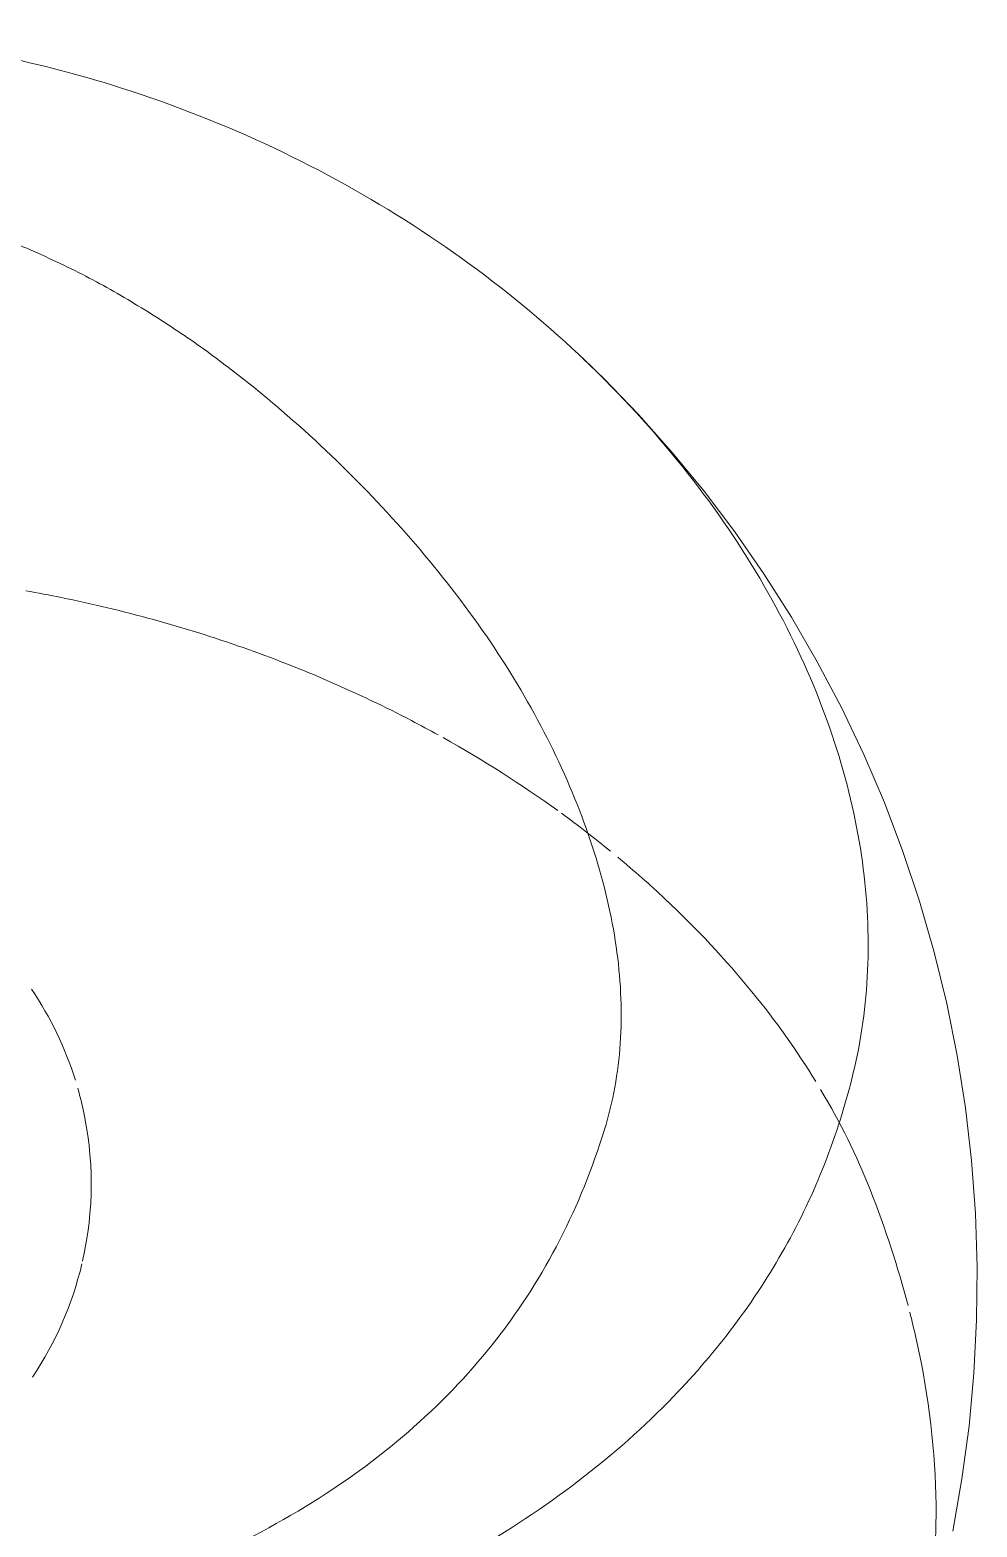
# Model space of a CAD drawing. Header units: millimetres. Extents: x -4000 to 187956, y -58990 to 162485.
# Drawn here: x 1017.4 to 1148.7, y 74101 to 74308.6 of the extents above; entities that cross this region are included whole.
import ezdxf

# ---------------------------------------------------------------- set-up
doc = ezdxf.new("R2010")
doc.units = ezdxf.units.MM
doc.layers.add('P-SANR-FIXT', color=6, linetype='Continuous', lineweight=9)

# ---------------------------------------------------------------- blocks, each defined once
blk = doc.blocks.new('C307 - C307-496757-FFS - TANG 1')
at = {"layer": 'P-SANR-FIXT', "color": 250, "flags": 128}
blk.add_lwpolyline([(-167.56, -101.87), (-168.83, -109.11), (-169.81, -116.41), (-170.49, -123.75), (-170.86, -131.12), (-170.92, -138.5), (-170.69, -145.88), (-170.14, -153.23), (-169.3, -160.55), (-168.15, -167.82), (-166.71, -175.02), (-164.97, -182.14), (-162.95, -189.17), (-160.65, -196.08), (-158.07, -202.87), (-155.23, -209.53), (-152.13, -216.04), (-148.78, -222.39), (-145.19, -228.58), (-141.37, -234.58), (-137.33, -240.4), (-133.08, -246.02), (-128.63, -251.43), (-123.99, -256.64), (-119.17, -261.63), (-116.28, -264.43)], dxfattribs=at)
at = {"layer": 'P-SANR-FIXT', "color": 254}
for start, end in [(146.2032, 166.6872), (167.1429, 192.8571), (192.8571, 196.0222), (197.3619, 214.0825)]:
    blk.add_arc((0, -150), 48.14, start, end, dxfattribs=at)
at = {"layer": 'P-SANR-FIXT', "color": 250}
for points, knots in [([(-153.77, -165.4), (-152.7, -161.05), (-150.07, -152.66), (-142.66, -137.08), (-127.96, -117.62), (-106.5, -101.36), (-83.64, -89.89), (-71.08, -85.09), (-64.5, -82.9)], [-1, -1, -1, -1, -0.892857, -0.785714, -0.571429, -0.285714, -0.142857, 0, 0, 0, 0]), ([(-42.56, -89.71), (-49.43, -91.87), (-62.35, -96.73), (-84.84, -108.52), (-106.16, -127.44), (-115.97, -146.85), (-119.28, -157.53)], [0, 0, 0, 0, 0.166667, 0.333333, 0.666667, 1, 1, 1, 1]), ([(-50.95, -302.34), (-58.32, -300.04), (-72.45, -294.62), (-98.49, -280.39), (-125.49, -257.6), (-147.02, -226.12), (-155.27, -199.55), (-156.2, -179.46), (-154.88, -170), (-153.77, -165.4)], [-1, -1, -1, -1, -0.9, -0.8, -0.6, -0.4, -0.2, -0.1, 0, 0, 0, 0]), ([(-96.2, -234.93), (-92.96, -238.94), (-85.96, -246.76), (-76, -256.16), (-68.31, -262.34), (-63.73, -265.76), (-60.17, -268.21), (-56.51, -270.58), (-52.74, -272.88), (-48.87, -275.07), (-44.89, -277.11), (-40.79, -279.02), (-36.58, -280.82), (-32.28, -282.46), (-27.89, -283.89), (-23.39, -285.11), (-17.27, -286.53), (-9.5, -287.76), (0.02, -288.2), (9.53, -287.75), (17.29, -286.53), (23.41, -285.11), (27.89, -283.88), (32.28, -282.46), (36.59, -280.82), (40.79, -279.02), (44.89, -277.11), (48.87, -275.07), (52.74, -272.88), (56.51, -270.58), (60.78, -267.81), (65.49, -264.51), (70.53, -260.57), (75.36, -256.56), (79.96, -252.4), (84.34, -248.13), (89.91, -242.37), (93.77, -237.94), (96.2, -234.93)], [0, 0, 0, 0, 0.076923, 0.153846, 0.192308, 0.211538, 0.230769, 0.25, 0.269231, 0.288462, 0.307692, 0.326923, 0.346154, 0.365385, 0.384615, 0.403846, 0.423077, 0.461538, 0.5, 0.538462, 0.576923, 0.596154, 0.615385, 0.634615, 0.653846, 0.673077, 0.692308, 0.711538, 0.730769, 0.75, 0.769231, 0.798077, 0.826923, 0.855769, 0.884615, 0.913462, 0.942308, 1, 1, 1, 1])]:
    blk.add_open_spline(points, degree=3, knots=knots, dxfattribs=at)
at = {"layer": 'P-SANR-FIXT', "color": 253}
for points, knots in [([(-161.6, -132.2), (-162.19, -129.88), (-164.47, -119.75), (-165.64, -106.86), (-164.97, -96.88), (-164.63, -94)], [-0.848685, -0.848685, -0.848685, -0.848685, -0.7857143, -0.5714286, -0.4819819, -0.4819819, -0.4819819, -0.4819819]), ([(-121.14, -195.28), (-123.39, -193.41), (-130.16, -187.42), (-139.8, -177.11), (-145.99, -168.41), (-148.57, -164.2)], [-0.3858562, -0.3858562, -0.3858562, -0.3858562, -0.3333333, -0.2222222, -0.1201593, -0.1201593, -0.1201593, -0.1201593]), ([(-39.1, -232.22), (-40.73, -231.93), (-46.67, -230.78), (-56.85, -228.36), (-73.39, -223.17), (-86.46, -217.51), (-95.01, -212.91), (-96.23, -212.24)], [-0.8872569, -0.8872569, -0.8872569, -0.8872569, -0.8611111, -0.7916667, -0.7222222, -0.5833333, -0.559915, -0.559915, -0.559915, -0.559915])]:
    blk.add_open_spline(points, degree=3, knots=knots, dxfattribs=at)
for points in [[(-156.09, -149.22), (-158.22, -143.78), (-159.98, -138.41), (-161.36, -133.13)], [(-149.24, -163.09), (-151.98, -158.5), (-154.26, -153.88), (-156.09, -149.22)], [(-121.47, -169.48), (-121.74, -173.58), (-121.58, -177.8), (-121.01, -182.1)], [(-113.3, -201.38), (-115.65, -199.67), (-117.93, -197.91), (-120.13, -196.11)], [(-96.91, -211.86), (-102.5, -208.74), (-107.81, -205.35), (-112.81, -201.74)]]:
    blk.add_open_spline(points, degree=3, dxfattribs=at)
at = {"layer": 'P-SANR-FIXT', "color": 250}
for points in [[(-119.28, -157.53), (-120.47, -161.4), (-121.19, -165.38), (-121.47, -169.48)], [(-121.01, -182.1), (-120.44, -186.39), (-118.49, -195.13), (-113.31, -208.48), (-105.99, -221.88), (-99.68, -230.6), (-96.2, -234.93)], [(0, -309.96), (-5.8, -309.96), (-17.31, -309.39), (-34.45, -306.83), (-45.5, -304.02), (-50.95, -302.34)]]:
    blk.add_open_spline(points, degree=3, dxfattribs=at)
blk = doc.blocks.new('C307 - C307-V923-FFS - TANG 1')
at = {"layer": 'P-SANR-FIXT', "color": 250, "flags": 128}
blk.add_lwpolyline([(-167.56, -101.87), (-168.83, -109.11), (-169.81, -116.41), (-170.49, -123.75), (-170.86, -131.12), (-170.92, -138.5), (-170.69, -145.88), (-170.14, -153.23), (-169.3, -160.55), (-168.15, -167.82), (-166.71, -175.02), (-164.97, -182.14), (-162.95, -189.17), (-160.65, -196.08), (-158.07, -202.87), (-155.23, -209.53), (-152.13, -216.04), (-148.78, -222.39), (-145.19, -228.58), (-141.37, -234.58), (-137.33, -240.4), (-133.08, -246.02), (-128.63, -251.43), (-123.99, -256.64), (-119.17, -261.63), (-116.28, -264.43)], dxfattribs=at)
at = {"layer": 'P-SANR-FIXT', "color": 254}
for start, end in [(146.2032, 166.6872), (167.1429, 192.8571), (192.8571, 196.0222), (197.3619, 214.0825)]:
    blk.add_arc((0, -150), 48.14, start, end, dxfattribs=at)
at = {"layer": 'P-SANR-FIXT', "color": 250}
for points, knots in [([(-153.77, -165.4), (-152.7, -161.05), (-150.07, -152.66), (-142.66, -137.08), (-127.96, -117.62), (-106.5, -101.36), (-83.64, -89.89), (-71.08, -85.09), (-64.5, -82.9)], [-1, -1, -1, -1, -0.892857, -0.785714, -0.571429, -0.285714, -0.142857, 0, 0, 0, 0]), ([(-42.56, -89.71), (-49.43, -91.87), (-62.35, -96.73), (-84.84, -108.52), (-106.16, -127.44), (-115.97, -146.85), (-119.28, -157.53)], [0, 0, 0, 0, 0.166667, 0.333333, 0.666667, 1, 1, 1, 1]), ([(-50.95, -302.34), (-58.32, -300.04), (-72.45, -294.62), (-98.49, -280.39), (-125.49, -257.6), (-147.02, -226.12), (-155.27, -199.55), (-156.2, -179.46), (-154.88, -170), (-153.77, -165.4)], [-1, -1, -1, -1, -0.9, -0.8, -0.6, -0.4, -0.2, -0.1, 0, 0, 0, 0]), ([(-96.2, -234.93), (-92.96, -238.94), (-85.96, -246.76), (-76, -256.16), (-68.31, -262.34), (-63.73, -265.76), (-60.17, -268.21), (-56.51, -270.58), (-52.74, -272.88), (-48.87, -275.07), (-44.89, -277.11), (-40.79, -279.02), (-36.58, -280.82), (-32.28, -282.46), (-27.89, -283.89), (-23.39, -285.11), (-17.27, -286.53), (-9.5, -287.76), (0.02, -288.2), (9.53, -287.75), (17.29, -286.53), (23.41, -285.11), (27.89, -283.88), (32.28, -282.46), (36.59, -280.82), (40.79, -279.02), (44.89, -277.11), (48.87, -275.07), (52.74, -272.88), (56.51, -270.58), (60.78, -267.81), (65.49, -264.51), (70.53, -260.57), (75.36, -256.56), (79.96, -252.4), (84.34, -248.13), (89.91, -242.37), (93.77, -237.94), (96.2, -234.93)], [0, 0, 0, 0, 0.076923, 0.153846, 0.192308, 0.211538, 0.230769, 0.25, 0.269231, 0.288462, 0.307692, 0.326923, 0.346154, 0.365385, 0.384615, 0.403846, 0.423077, 0.461538, 0.5, 0.538462, 0.576923, 0.596154, 0.615385, 0.634615, 0.653846, 0.673077, 0.692308, 0.711538, 0.730769, 0.75, 0.769231, 0.798077, 0.826923, 0.855769, 0.884615, 0.913462, 0.942308, 1, 1, 1, 1])]:
    blk.add_open_spline(points, degree=3, knots=knots, dxfattribs=at)
at = {"layer": 'P-SANR-FIXT', "color": 253}
for points, knots in [([(-161.6, -132.2), (-162.19, -129.88), (-164.47, -119.75), (-165.64, -106.86), (-164.97, -96.88), (-164.63, -94)], [-0.848685, -0.848685, -0.848685, -0.848685, -0.7857143, -0.5714286, -0.4819819, -0.4819819, -0.4819819, -0.4819819]), ([(-121.14, -195.28), (-123.39, -193.41), (-130.16, -187.42), (-139.8, -177.11), (-145.99, -168.41), (-148.57, -164.2)], [-0.3858562, -0.3858562, -0.3858562, -0.3858562, -0.3333333, -0.2222222, -0.1201593, -0.1201593, -0.1201593, -0.1201593]), ([(-39.1, -232.22), (-40.73, -231.93), (-46.67, -230.78), (-56.85, -228.36), (-73.39, -223.17), (-86.46, -217.51), (-95.01, -212.91), (-96.23, -212.24)], [-0.8872569, -0.8872569, -0.8872569, -0.8872569, -0.8611111, -0.7916667, -0.7222222, -0.5833333, -0.559915, -0.559915, -0.559915, -0.559915])]:
    blk.add_open_spline(points, degree=3, knots=knots, dxfattribs=at)
for points in [[(-156.09, -149.22), (-158.22, -143.78), (-159.98, -138.41), (-161.36, -133.13)], [(-149.24, -163.09), (-151.98, -158.5), (-154.26, -153.88), (-156.09, -149.22)], [(-121.47, -169.48), (-121.74, -173.58), (-121.58, -177.8), (-121.01, -182.1)], [(-113.3, -201.38), (-115.65, -199.67), (-117.93, -197.91), (-120.13, -196.11)], [(-96.91, -211.86), (-102.5, -208.74), (-107.81, -205.35), (-112.81, -201.74)]]:
    blk.add_open_spline(points, degree=3, dxfattribs=at)
at = {"layer": 'P-SANR-FIXT', "color": 250}
for points in [[(-119.28, -157.53), (-120.47, -161.4), (-121.19, -165.38), (-121.47, -169.48)], [(-121.01, -182.1), (-120.44, -186.39), (-118.49, -195.13), (-113.31, -208.48), (-105.99, -221.88), (-99.68, -230.6), (-96.2, -234.93)], [(0, -309.96), (-5.8, -309.96), (-17.31, -309.39), (-34.45, -306.83), (-45.5, -304.02), (-50.95, -302.34)]]:
    blk.add_open_spline(points, degree=3, dxfattribs=at)
blk = doc.blocks.new('CMF2_NHAXUONG_A_rvt-1-FFS - TANG 1')
at = {"layer": 'P-SANR-FIXT', "color": 250, "lineweight": 9, "rotation": 180.0003356948516}
for name in ['C307 - C307-496757-FFS - TANG 1', 'C307 - C307-V923-FFS - TANG 1']:
    blk.add_blockref(name, (977.8, 73998.61), dxfattribs=at)

msp = doc.modelspace()

# ---------------------------------------------------------------- block references
at = {"lineweight": 5}
msp.add_blockref('CMF2_NHAXUONG_A_rvt-1-FFS - TANG 1', (0, 0), dxfattribs=at)

doc.saveas('drawing.dxf')
